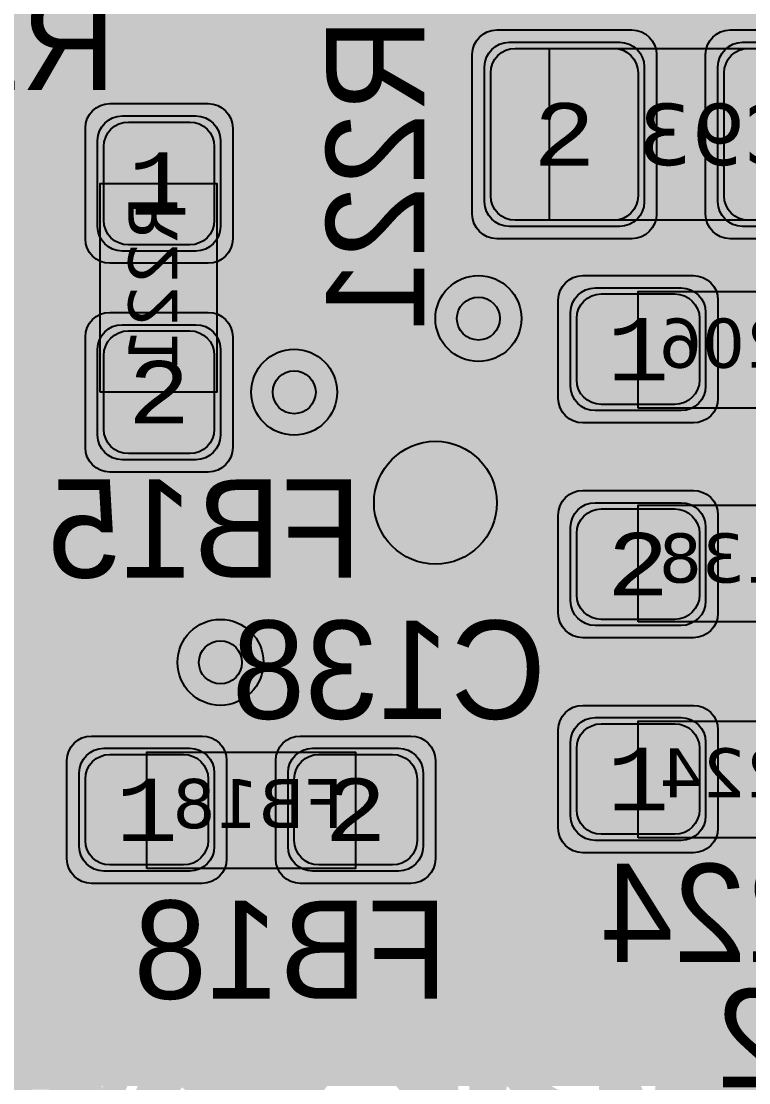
# Model space of a CAD drawing. Extents: x -98 to 119, y -207 to 98.
# Drawn here: x -15.12 to -9.2, y 32.78 to 41.42 of the extents above; entities that cross this region are included whole.
import ezdxf
from ezdxf.enums import TextEntityAlignment as Align

# ---------------------------------------------------------------- set-up
doc = ezdxf.new("R2010")
doc.units = 0
doc.header["$MEASUREMENT"] = 0
for name, color, linetype in [('ASSEMBLY_OUTLINES_BTM', 191, 'CONTINUOUS'), ('ASSEMBLY_PART_NUMBERS_BTM', 191, 'CONTINUOUS'), ('ASSEMBLY_PART_NUMBERS_TOP', 102, 'CONTINUOUS'), ('ASSEMBLY_REF_DES_BTM', 191, 'CONTINUOUS'), ('BOARD_OUTLINE', 10, 'CONTINUOUS'), ('DRILL_DRAWING', 21, 'CONTINUOUS'), ('GENERATED_SILKSCREEN_BTM', 255, 'CONTINUOUS'), ('MANUFACTURING_OUTLINES', 10, 'CONTINUOUS'), ('MOUNTING_HOLES_LAYER_BOT17', 42, 'CONTINUOUS'), ('MOUNTING_HOLES_LAYER_TOP', 42, 'CONTINUOUS'), ('PART_PADS_SMD_BTM', 230, 'CONTINUOUS'), ('PIN_NUMBERS_BTM', 8, 'CONTINUOUS'), ('PIN_NUMBERS_TOP', 8, 'CONTINUOUS'), ('PLACEMENT_OUTLINES_BTM', 222, 'CONTINUOUS'), ('PLANE_DATA_LAYER_BOTTOM', 230, 'CONTINUOUS'), ('PLANE_SHAPES_LAYER_BOTTOM', 230, 'CONTINUOUS'), ('PLANE_SHAPES_LAYER_TOP', 150, 'CONTINUOUS'), ('ROUTE_BORDER', 151, 'CONTINUOUS'), ('SILKSCREEN_OUTLINES_BTM', 211, 'CONTINUOUS'), ('SILKSCREEN_REF_DES_BTM', 211, 'CONTINUOUS'), ('SOLDERMASK_PADS_BTM', 12, 'CONTINUOUS'), ('SOLDERPASTE_PADS_BTM', 12, 'CONTINUOUS'), ('TRACES_LAYER_BOTTOM', 230, 'CONTINUOUS'), ('TRACES_LAYER_TOP', 150, 'CONTINUOUS'), ('VIA_HOLES_LAYER_BOTTOM', 30, 'CONTINUOUS'), ('VIA_HOLES_LAYER_TOP', 30, 'CONTINUOUS'), ('VIA_PADS_LAYER_BOTTOM', 230, 'CONTINUOUS'), ('VIA_PADS_LAYER_TOP', 150, 'CONTINUOUS')]:
    doc.layers.add(name, color=color, linetype=linetype)
doc.styles.add('COURIER_NEW', font='COUR.TTF')
doc.styles.add('VERDANA', font='verdana.TTF')
doc.styles.add('VERIBEST_GERBER_0', font='txt')

msp = doc.modelspace()

# ---------------------------------------------------------------- hatches: boundary and pattern name
at = {"layer": 'MOUNTING_HOLES_LAYER_BOT17'}
h = msp.add_hatch(color=256, dxfattribs=at)
edge = h.paths.add_edge_path()
edge.add_arc((-11.75, 37.5), 0.5, 0, 360)
at = {"layer": 'MOUNTING_HOLES_LAYER_TOP'}
h = msp.add_hatch(color=256, dxfattribs=at)
edge = h.paths.add_edge_path()
edge.add_arc((-11.75, 37.5), 0.5, 0, 360)
at = {"layer": 'PLANE_DATA_LAYER_BOTTOM'}
h = msp.add_hatch(color=256, dxfattribs=at)
h.paths.add_polyline_path([(-96.5, 0, -1), (96.5, 0, -1)], flags=0)
h.paths.add_polyline_path([(92.251979, -7.43598, 0.72698816), (92.479659, -3.637852, -0.30860979), (92.431259, -3.566904, -0.00963525), (92.431316, -3.563968, 0.00963501), (92.5, -0.000006), (92.5, 0.000001, 0.05332526), (90.407665, 19.562826, -0.05332692), (90.405941, 19.578942), (90.405941, 19.578943, -0.23821791), (90.436919, 19.640273, 0.66175504), (89.584154, 23.221888, -0.29529758), (89.523137, 23.277841, 0.02240102), (87.08146, 31.194059, -0.0862063), (87.076996, 31.219756), (87.076996, 31.219757, -0.21018391), (87.101696, 31.275919, 0.67938251), (85.774921, 34.749845, -0.30186499), (85.705267, 34.797373, 0.04791583), (77.514669, 50.475005, -0.14530744), (77.502324, 50.516585, -0.1239887), (77.511414, 50.552678, 0.60660899), (75.516892, 53.486368, -0.27423899), (75.44586, 53.517962, 0.02152308), (70.565432, 59.806101, -0.17759524), (70.547363, 59.855368), (70.547363, 59.855369, -0.1118333), (70.5548, 59.888203, 0.66175545), (68.116894, 62.64715, -0.29529737), (68.036725, 62.667806, 0.05833458), (51.722715, 76.687749, -0.24933783), (51.689123, 76.750923), (51.689123, 76.750924, -0.06075989), (51.691357, 76.76924, 0.7149664), (48.509213, 78.818582, -0.31487112), (48.42205, 78.81342, 0.02280668), (41.042088, 82.896302, -0.28513695), (40.999698, 82.964591), (40.999698, 82.964596, -0.00424702), (40.999709, 82.965891, 0.64704661), (37.697353, 84.5176, -0.28975486), (37.616734, 84.505806, 0.05294354), (19.031563, 90.52099, -0.30833592), (18.972104, 90.582877, 0.69698225), (15.284156, 91.27756, -0.30833961), (15.206255, 91.241547, 0.02237069), (6.993138, 92.235275, -0.31520437), (6.925536, 92.290658, 0.71588806), (3.14462, 92.496703, -0.31520526), (3.0714, 92.448994, 0.06346806), (-20.215283, 90.264015, -0.32014225), (-20.296827, 90.298428, 0.72963938), (-23.995319, 89.386755, -0.32014403), (-24.051528, 89.318386, 0.01866354), (-30.645576, 87.275991, -0.30986574), (-30.72878, 87.298418, 0.70117084), (-34.249879, 85.978007, -0.00275269), (-34.249874, 85.977168, -0.30685575), (-34.29782, 85.9064, 0.04916641), (-50.410548, 77.556603, -0.32354836), (-50.499711, 77.561018, 0.73921276), (-53.660594, 75.408706, -0.07516987), (-53.657188, 75.386179), (-53.657188, 75.386178, -0.24247942), (-53.68916, 75.324127, 0.01996774), (-59.527063, 70.80098, -0.29848709), (-59.610009, 70.791065, 0.55672441), (-62.5, 69), (-62.5, 68.999999, 0.08270852), (-62.392031, 68.351756, -0.29848757), (-62.412702, 68.270818, 0.06718659), (-78.279974, 49.27977, -0.27781781), (-78.350169, 49.24438, 0.43635087), (-80.5, 47.25), (-80.5, 47.249999, 0.14146633), (-80.192238, 46.184011, -0.14146588), (-80.180512, 46.143397), (-80.180512, 46.143396, -0.13119073), (-80.190652, 46.105416, 0.01929482), (-83.506407, 39.786053, -0.3122068), (-83.581614, 39.742899, 0.43912347), (-85.75, 37.75, 0.20482962), (-85.131688, 36.303992, -0.20483071), (-85.10813, 36.248899), (-85.10813, 36.248898, -0.10091901), (-85.114214, 36.219062, 0.04809776), (-90.466303, 19.289839, -0.31487042), (-90.530154, 19.230281, 0.71496565), (-91.24073, 15.512631, -0.26937831), (-91.202277, 15.446437), (-91.202277, 15.446436, -0.04192983), (-91.203345, 15.433723, 0.01884133), (-92.106444, 8.523669, -0.32827121), (-92.166453, 8.456161, 0.35402801), (-93.75, 6.5), (-93.75, 6.499999, 0.3147083), (-92.438077, 4.622088, -0.31470689), (-92.388093, 4.55054), (-92.388093, 4.550537, -0.01228575), (-92.388185, 4.546794, 0.01229418), (-92.5, 0.00001), (-92.5, -0.000004, 0.05293339), (-90.438132, -19.421494, -0.32940864), (-90.475468, -19.504015, 0.27173254), (-91.5, -21.25, 0.40159771), (-89.586502, -23.248128, -0.32940451), (-89.516056, -23.305059, 0.02130735), (-87.207653, -30.839509, -0.32217733), (-87.232533, -30.924924, 0.23066593), (-88, -32.499999), (-88, -32.5, 0.43149503), (-85.882787, -34.496562, -0.3221788), (-85.807634, -34.544174, 0.04801617), (-77.643233, -50.277018, -0.30387878), (-77.644537, -50.3618, 0.152519), (-78, -51.499999), (-78, -51.5, 0.48198292), (-75.552374, -53.449264, -0.30388342), (-75.473145, -53.479475, 0.02199125), (-70.483925, -59.90214, -0.3186215), (-70.47622, -59.989968, 0.72539906), (-67.952631, -62.834176, -0.31862421), (-67.866344, -62.852281, 0.06239253), (-50.265124, -77.650932, -0.25435623), (-50.230332, -77.714899), (-50.230332, -77.7149, -0.03445317), (-50.231054, -77.725364, 0.03445193), (-50.25, -78), (-50.25, -78.000001, 0.60330822), (-47.119729, -79.649997, -0.29136265), (-47.037917, -79.64725, 0.02294124), (-39.54278, -83.621879, -0.2900128), (-39.499155, -83.690765), (-39.499155, -83.690766, -0.00713035), (-39.499186, -83.692939, 0.00713296), (-39.5, -83.749994), (-39.5, -83.75, 0.65808296), (-36.126004, -85.203319, -0.29776298), (-36.043963, -85.188513, 0.04901634), (-18.771876, -90.575199, -0.30186131), (-18.712566, -90.635139, 0.67938177), (-15.056336, -91.31372, -0.30186438), (-14.979467, -91.279054, 0.02174912), (-6.993138, -92.235275, -0.31520437), (-6.925536, -92.290658, 0.71588806), (-3.14462, -92.496703, -0.31520526), (-3.0714, -92.448994, 0.06250827), (19.869968, -90.340657, -0.3455664), (19.954737, -90.381493, 0.79435682), (23.75, -89.500001), (23.75, -89.499973, 0.00508686), (23.749586, -89.459281, -0.34558849), (23.806159, -89.384097, 0.02146945), (31.383958, -87.013201, -0.31444693), (31.468175, -87.035889, 0.70013084), (35, -85.75), (35, -85.749988, 0.00909926), (34.998675, -85.677212, -0.00905723), (34.998625, -85.674452), (34.998625, -85.674439, -0.3044722), (35.045955, -85.60392, 0.04798546), (50.721249, -77.353765, -0.31444166), (50.808431, -77.356288, 0.61621831), (54, -75.75), (54, -75.749999, 0.06775817), (53.927211, -75.215343, -0.06775352), (53.924438, -75.194974), (53.924438, -75.194973, -0.24153729), (53.95619, -75.13308, 0.02236582), (60.452055, -70.01285, -0.31311155), (60.538488, -70.003709, 0.71009535), (63.344013, -67.475653, -0.09971759), (63.33807, -67.446151), (63.33807, -67.44615, -0.20692806), (63.362073, -67.390635, 0.05820555), (77.187807, -50.973449, -0.31748667), (77.269693, -50.94147, 0.72222414), (79.294241, -47.729048, -0.17387366), (79.276877, -47.680625, -0.13609457), (79.287761, -47.641379, 0.02052348), (82.926938, -40.980152, -0.3530032), (83.013777, -40.939997, 0.48811211), (85.5, -39), (85.5, -38.999999, 0.2400736), (84.675602, -37.381988, -0.24007295), (84.644192, -37.320342), (84.644192, -37.320341, -0.10410562), (84.650658, -37.289623, 0.05054674), (90.411157, -19.546683, -0.32146983), (90.476988, -19.487077, 0.38127918), (92.25, -17.5, 0.2751437), (91.203224, -15.741772, -0.27514249), (91.163342, -15.674784), (91.163342, -15.674783, -0.04255495), (91.164442, -15.661882, 0.02223578), (92.195155, -7.50356, -0.31919634)], flags=0)
at = {"layer": 'PLANE_SHAPES_LAYER_BOTTOM'}
h = msp.add_hatch(color=256, dxfattribs=at)
h.paths.add_polyline_path([(-96.5, 0, -1), (96.5, 0, -1)], flags=0)
h.paths.add_polyline_path([(-92.5, 0, -1), (92.5, 0, -1)], flags=0)
at = {"layer": 'PLANE_SHAPES_LAYER_TOP'}
h = msp.add_hatch(color=256, dxfattribs=at)
h.paths.add_polyline_path([(-96.31345, 0, -1), (96.81345, 0, -1)], flags=0)
h.paths.add_polyline_path([(-92.25, 0, -1), (92.75, 0, -1)], flags=0)
h = msp.add_hatch(color=256, dxfattribs=at)
h.paths.add_polyline_path([(1.75, 32.75), (-50, 32.75), (-50, 35), (-37.5, 47.5), (-31.5, 47.5), (-22, 57), (-19, 57), (-19, 52), (-15, 48), (-7.5, 48), (-6, 49.5), (-0.25, 49.5), (-0.25, 38), (1.75, 38)])
h.paths.add_polyline_path([(-26.75, 43.25), (-26.75, 45.25), (-17.5, 45.25), (-17.5, 43.25)], flags=16)
at = {"layer": 'VIA_HOLES_LAYER_BOTTOM'}
h = msp.add_hatch(color=256, dxfattribs=at)
edge = h.paths.add_edge_path()
edge.add_arc((-11.4, 39), 0.175, 0, 360)
h = msp.add_hatch(color=256, dxfattribs=at)
edge = h.paths.add_edge_path()
edge.add_arc((-12.9, 38.4), 0.175, 0, 360)
h = msp.add_hatch(color=256, dxfattribs=at)
edge = h.paths.add_edge_path()
edge.add_arc((-13.5, 36.2), 0.175, 0, 360)
at = {"layer": 'VIA_HOLES_LAYER_TOP'}
h = msp.add_hatch(color=256, dxfattribs=at)
edge = h.paths.add_edge_path()
edge.add_arc((-11.4, 39), 0.175, 0, 360)
h = msp.add_hatch(color=256, dxfattribs=at)
edge = h.paths.add_edge_path()
edge.add_arc((-12.9, 38.4), 0.175, 0, 360)
h = msp.add_hatch(color=256, dxfattribs=at)
edge = h.paths.add_edge_path()
edge.add_arc((-13.5, 36.2), 0.175, 0, 360)

# ---------------------------------------------------------------- linework, layer by layer
at = {"layer": 'ASSEMBLY_OUTLINES_BTM'}
for points in [[(-10.82, 39.8), (-10.82, 41.2), (-8.67, 41.2), (-8.67, 39.8)], [(-14.48, 38.4), (-14.48, 40.1), (-13.53, 40.1), (-13.53, 38.4)], [(-10.1, 38.27), (-10.1, 39.22), (-8.4, 39.22), (-8.4, 38.27)], [(-10.1, 36.53), (-10.1, 37.48), (-8.4, 37.48), (-8.4, 36.53)], [(-10.1, 34.77), (-10.1, 35.72), (-8.4, 35.72), (-8.4, 34.77)], [(-14.1, 34.52), (-14.1, 35.47), (-12.4, 35.47), (-12.4, 34.52)]]:
    msp.add_lwpolyline(points, close=True, dxfattribs=at)
at = {"layer": 'BOARD_OUTLINE', "const_width": 0.1}
msp.add_lwpolyline([(-97.5, 0, -1), (97.5, 0, -1)], format="xyb", close=True, dxfattribs=at)
at = {"layer": 'GENERATED_SILKSCREEN_BTM', "const_width": 0.15}
for points in [[(-14.4572, 41.6304), (-14.4572, 40.8624), (-14.4588, 40.856), (-14.4628, 40.852), (-14.4676, 40.8496), (-14.4732, 40.8488), (-14.4796, 40.8496), (-14.4852, 40.852), (-14.4892, 40.856), (-14.4908, 40.8624), (-14.4908, 41.2304), (-14.8668, 41.2304), (-14.998, 40.8576), (-15.0012, 40.852), (-15.0068, 40.8488), (-15.0124, 40.848), (-15.018, 40.8496), (-15.0228, 40.852), (-15.0268, 40.856), (-15.0284, 40.8616), (-15.0276, 40.868), (-14.8964, 41.2408), (-15.0244, 41.3424)], [(-14.4908, 41.6136), (-14.8732, 41.6136), (-14.998, 41.5128), (-14.998, 41.364), (-14.8732, 41.2624), (-14.4908, 41.2624), (-14.4908, 41.6136)], [(-15.0244, 41.3424), (-15.0268, 41.344), (-15.0276, 41.348), (-15.0292, 41.352), (-15.03, 41.356), (-15.03, 41.5208)], [(-12.3392, 40.7752), (-12.3408, 40.7728), (-12.3448, 40.772), (-12.3488, 40.7696), (-12.3528, 40.7696), (-12.5176, 40.7696), (-12.5216, 40.7696), (-12.524, 40.772), (-12.5264, 40.772), (-12.5272, 40.7728), (-12.528, 40.7736), (-12.5304, 40.7752), (-12.64, 40.9112), (-12.6416, 40.9152), (-12.6424, 40.9176), (-12.6432, 40.9216), (-12.6432, 41.3248), (-12.6416, 41.332), (-12.6376, 41.336), (-12.6328, 41.3408), (-12.6272, 41.3424), (-11.8592, 41.3424), (-11.8528, 41.3408), (-11.8488, 41.3368), (-11.8464, 41.332), (-11.8456, 41.3264), (-11.8464, 41.32), (-11.8488, 41.3144), (-11.8528, 41.3104), (-11.8592, 41.3088), (-12.2272, 41.3088), (-12.2272, 40.9328), (-11.8544, 40.8016), (-11.8488, 40.7984), (-11.8456, 40.7928), (-11.8448, 40.7864), (-11.8464, 40.7816), (-11.8488, 40.7768), (-11.8536, 40.7728), (-11.8584, 40.7704), (-11.8648, 40.772), (-12.2376, 40.9032), (-12.3392, 40.7752)], [(-12.6104, 41.3088), (-12.6104, 40.9256), (-12.5096, 40.8016), (-12.3608, 40.8016), (-12.2592, 40.9256), (-12.2592, 41.3088), (-12.6104, 41.3088)], [(-12.64, 40.1544), (-12.5304, 40.02), (-12.5264, 40.0176), (-12.5232, 40.0168), (-12.5208, 40.0152), (-12.5176, 40.0144), (-12.408, 40.0144), (-12.4056, 40.0152), (-12.4, 40.0168), (-12.396, 40.0176), (-12.3944, 40.02), (-11.9616, 40.5528), (-11.876, 40.5528), (-11.876, 40.0304), (-11.8744, 40.0248), (-11.8712, 40.02), (-11.8656, 40.0176), (-11.8592, 40.0168), (-11.8536, 40.0176), (-11.848, 40.02), (-11.8448, 40.0248), (-11.8432, 40.0304), (-11.8432, 40.5696), (-11.8448, 40.576), (-11.8488, 40.58), (-11.8528, 40.584), (-11.8592, 40.5856), (-11.9688, 40.5856), (-11.9712, 40.5848), (-11.9768, 40.5832), (-11.9792, 40.5816), (-11.9808, 40.58), (-11.9824, 40.5784), (-12.416, 40.0464), (-12.5096, 40.0464), (-12.6104, 40.1712), (-12.6104, 40.4296), (-12.504, 40.56), (-12.5024, 40.5656), (-12.5032, 40.5704), (-12.5056, 40.576), (-12.5104, 40.5792), (-12.5152, 40.5824), (-12.5208, 40.5832), (-12.5264, 40.5824), (-12.5304, 40.5784), (-12.64, 40.444), (-12.6408, 40.4408), (-12.6416, 40.4384), (-12.6424, 40.4376), (-12.6432, 40.4344), (-12.6432, 40.1648), (-12.6424, 40.1616), (-12.6424, 40.1608), (-12.6416, 40.16), (-12.6408, 40.1576), (-12.64, 40.1544)], [(-12.64, 39.3984), (-12.5304, 39.264), (-12.5264, 39.2616), (-12.5232, 39.2608), (-12.5208, 39.2592), (-12.5176, 39.2584), (-12.408, 39.2584), (-12.4056, 39.2592), (-12.4, 39.2608), (-12.396, 39.2616), (-12.3944, 39.264), (-11.9616, 39.7968), (-11.876, 39.7968), (-11.876, 39.2744), (-11.8744, 39.2688), (-11.8712, 39.264), (-11.8656, 39.2616), (-11.8592, 39.2608), (-11.8536, 39.2616), (-11.848, 39.264), (-11.8448, 39.2688), (-11.8432, 39.2744), (-11.8432, 39.8136), (-11.8448, 39.82), (-11.8488, 39.824), (-11.8528, 39.828), (-11.8592, 39.8296), (-11.9688, 39.8296), (-11.9712, 39.8288), (-11.9768, 39.8272), (-11.9792, 39.8256), (-11.9808, 39.824), (-11.9824, 39.8224), (-12.416, 39.2904), (-12.5096, 39.2904), (-12.6104, 39.4152), (-12.6104, 39.6736), (-12.504, 39.804), (-12.5024, 39.8096), (-12.5032, 39.8144), (-12.5056, 39.82), (-12.5104, 39.8232), (-12.5152, 39.8264), (-12.5208, 39.8272), (-12.5264, 39.8264), (-12.5304, 39.8224), (-12.64, 39.688), (-12.6408, 39.6848), (-12.6416, 39.6824), (-12.6424, 39.6816), (-12.6432, 39.6784), (-12.6432, 39.4088), (-12.6424, 39.4056), (-12.6424, 39.4048), (-12.6416, 39.404), (-12.6408, 39.4016), (-12.64, 39.3984)], [(-11.876, 38.9584), (-11.8744, 38.9648), (-11.8712, 38.968), (-11.8656, 38.9704), (-11.8592, 38.9712), (-11.8536, 38.9704), (-11.848, 38.968), (-11.844, 38.9648), (-11.8432, 38.9584), (-11.8432, 38.6464), (-11.844, 38.6408), (-11.848, 38.636), (-11.8536, 38.6336), (-11.8592, 38.6328), (-11.8656, 38.6336), (-11.8712, 38.636), (-11.8744, 38.6408), (-11.876, 38.6464), (-11.876, 38.7872), (-12.6272, 38.7872), (-12.6328, 38.788), (-12.6368, 38.7904), (-12.6392, 38.7944), (-12.64, 38.8), (-12.6408, 38.804), (-12.6408, 38.808), (-12.6392, 38.8112), (-12.636, 38.8144), (-12.4168, 38.9704), (-12.4112, 38.9728), (-12.4056, 38.9728), (-12.4008, 38.9704), (-12.3968, 38.9664), (-12.3936, 38.9616), (-12.392, 38.956), (-12.392, 38.9528), (-12.3936, 38.9504), (-12.3952, 38.948), (-12.3976, 38.9464), (-12.5768, 38.8184), (-11.876, 38.8184), (-11.876, 38.9584)], [(-14.0848, 36.9092), (-14.0784, 36.9076), (-14.0744, 36.9044), (-14.0728, 36.8988), (-14.072, 36.8924), (-14.0728, 36.8868), (-14.0744, 36.8812), (-14.0784, 36.8772), (-14.0848, 36.8764), (-14.3968, 36.8764), (-14.4024, 36.8772), (-14.4072, 36.8812), (-14.4096, 36.8868), (-14.4104, 36.8924), (-14.4096, 36.8988), (-14.4072, 36.9044), (-14.4024, 36.9076), (-14.3968, 36.9092), (-14.256, 36.9092), (-14.256, 37.6604), (-14.2552, 37.666), (-14.2528, 37.67), (-14.2488, 37.6724), (-14.2432, 37.6732), (-14.2392, 37.674), (-14.2352, 37.674), (-14.232, 37.6724), (-14.2288, 37.6692), (-14.0728, 37.45), (-14.0712, 37.4468), (-14.0704, 37.4444), (-14.0704, 37.4388), (-14.0728, 37.434), (-14.0768, 37.43), (-14.0816, 37.4268), (-14.0872, 37.4252), (-14.0904, 37.4252), (-14.0928, 37.426), (-14.0968, 37.4308), (-14.2248, 37.61), (-14.2248, 36.9092), (-14.0848, 36.9092)], [(-15.2528, 37.6764), (-14.7128, 37.6764), (-14.7072, 37.6748), (-14.7024, 37.6708), (-14.6984, 37.666), (-14.6968, 37.6604), (-14.6968, 37.2756), (-14.6976, 37.27), (-14.7, 37.266), (-14.7032, 37.2636), (-14.7088, 37.262), (-14.712, 37.2604), (-14.716, 37.2596), (-14.72, 37.2604), (-14.7232, 37.2628), (-14.8536, 37.3692), (-15.112, 37.3692), (-15.2368, 37.2676)], [(-14.848, 37.4012), (-14.8448, 37.4004), (-14.8424, 37.3996), (-14.8392, 37.398), (-14.7304, 37.31), (-14.7304, 37.6436), (-15.2528, 37.6436)], [(-13.7584, 37.5564), (-13.6552, 37.6708), (-13.6496, 37.6748), (-13.644, 37.6764), (-13.2288, 37.6764), (-13.2232, 37.6748), (-13.2184, 37.6708), (-13.2144, 37.666), (-13.2128, 37.6604), (-13.2128, 37.3108), (-13.2128, 37.3084), (-13.2128, 37.306), (-13.2128, 36.8924), (-13.2144, 36.8868), (-13.2184, 36.8812), (-13.2232, 36.8772), (-13.2288, 36.8764), (-13.6488, 36.8764), (-13.78, 36.9908), (-13.7832, 36.9956), (-13.7848, 37.002), (-13.7848, 37.1732), (-13.6672, 37.306), (-13.7512, 37.3732), (-13.7536, 37.3764), (-13.756, 37.3804), (-13.7576, 37.3844), (-13.7584, 37.3868), (-13.7584, 37.5564)], [(-13.2464, 37.6436), (-13.636, 37.6436), (-13.7256, 37.5436), (-13.7256, 37.3956), (-13.6368, 37.3244), (-13.2464, 37.3244), (-13.2464, 37.6436)], [(-13.0128, 37.6436), (-13.0184, 37.6452), (-13.0232, 37.6484), (-13.0256, 37.654), (-13.0264, 37.6596), (-13.0256, 37.666), (-13.0232, 37.6708), (-13.0184, 37.6748), (-13.0128, 37.6764), (-12.4728, 37.6764), (-12.4672, 37.6748), (-12.4624, 37.6708), (-12.4584, 37.666), (-12.4568, 37.6604), (-12.4568, 36.8924), (-12.4584, 36.8868), (-12.4624, 36.882), (-12.4672, 36.8796), (-12.4728, 36.8788), (-12.4792, 36.8796), (-12.4848, 36.882), (-12.4888, 36.8868), (-12.4904, 36.8924), (-12.4904, 37.2964), (-12.8528, 37.2964), (-12.8584, 37.2972), (-12.8632, 37.3012), (-12.8656, 37.3068), (-12.8664, 37.3124), (-12.8656, 37.318), (-12.8632, 37.3236), (-12.8584, 37.3276), (-12.8528, 37.3292), (-12.4904, 37.3292), (-12.4904, 37.6436), (-13.0128, 37.6436)], [(-15.2632, 37.2892), (-15.128, 37.398), (-15.124, 37.3996), (-15.1208, 37.4004), (-15.1176, 37.4012), (-14.848, 37.4012)], [(-13.2464, 37.2916), (-13.6352, 37.2916), (-13.7528, 37.1596), (-13.7528, 37.0092), (-13.6368, 36.9092), (-13.2464, 36.9092), (-13.2464, 37.2916)], [(-15.2368, 37.01), (-15.112, 36.91), (-14.8536, 36.91), (-14.7232, 37.0156), (-14.7176, 37.018), (-14.7128, 37.018), (-14.7072, 37.0148), (-14.7032, 37.0108), (-14.7, 37.0052), (-14.6984, 36.9996), (-14.6992, 36.9964), (-14.7, 36.994), (-14.7016, 36.9916), (-14.704, 36.99), (-14.8392, 36.8796), (-14.8416, 36.878), (-14.8448, 36.878), (-14.848, 36.8764), (-15.1176, 36.8764), (-15.1192, 36.8764), (-15.1208, 36.8772), (-15.1216, 36.8772), (-15.1232, 36.878), (-15.1248, 36.878), (-15.128, 36.8796), (-15.2632, 36.99)], [(-11.8276, 35.7592), (-11.8212, 35.7576), (-11.8172, 35.7544), (-11.8156, 35.7488), (-11.8148, 35.7424), (-11.8156, 35.7368), (-11.8172, 35.7312), (-11.8212, 35.7272), (-11.8276, 35.7264), (-12.1396, 35.7264), (-12.1452, 35.7272), (-12.15, 35.7312), (-12.1524, 35.7368), (-12.1532, 35.7424), (-12.1524, 35.7488), (-12.15, 35.7544), (-12.1452, 35.7576), (-12.1396, 35.7592), (-11.9988, 35.7592), (-11.9988, 36.5104), (-11.998, 36.516), (-11.9956, 36.52), (-11.9916, 36.5224), (-11.986, 36.5232), (-11.982, 36.524), (-11.978, 36.524), (-11.9748, 36.5224), (-11.9716, 36.5192), (-11.8156, 36.3), (-11.814, 36.2968), (-11.8132, 36.2944), (-11.8132, 36.2888), (-11.8156, 36.284), (-11.8196, 36.28), (-11.8244, 36.2768), (-11.83, 36.2752), (-11.8332, 36.2752), (-11.8356, 36.276), (-11.8396, 36.2808), (-11.9676, 36.46), (-11.9676, 35.7592), (-11.8276, 35.7592)], [(-12.582, 35.7296), (-12.4468, 35.8392), (-12.4444, 35.8408), (-12.4428, 35.8432), (-12.442, 35.8456), (-12.442, 35.848), (-12.4428, 35.8536), (-12.446, 35.8592), (-12.45, 35.8632), (-12.4548, 35.8664), (-12.4604, 35.8672), (-12.466, 35.8656), (-12.5964, 35.7592), (-12.8548, 35.7592), (-12.9796, 35.86), (-12.9796, 36.0088), (-12.8564, 36.1104), (-12.7236, 36.1104), (-12.7172, 36.112), (-12.7132, 36.1152), (-12.7108, 36.1208), (-12.71, 36.1264), (-12.7108, 36.132), (-12.7132, 36.1368), (-12.7172, 36.1408), (-12.7236, 36.1424), (-12.8564, 36.1424), (-12.9796, 36.244), (-12.9796, 36.3928), (-12.8548, 36.4936), (-12.5964, 36.4936), (-12.466, 36.3872), (-12.4604, 36.3856), (-12.4548, 36.3864), (-12.45, 36.3888), (-12.446, 36.3936), (-12.4428, 36.3984), (-12.442, 36.404), (-12.442, 36.4072), (-12.4428, 36.4096), (-12.4444, 36.412), (-12.4468, 36.4136), (-12.582, 36.5232), (-12.5844, 36.524), (-12.5868, 36.5248), (-12.5876, 36.5256), (-12.5908, 36.5264), (-12.8604, 36.5264), (-12.8644, 36.5256), (-12.866, 36.5248), (-12.8676, 36.524), (-12.8708, 36.5232), (-13.006, 36.4136), (-13.0084, 36.4096), (-13.0092, 36.4064), (-13.0108, 36.404), (-13.0116, 36.4008), (-13.0116, 36.236), (-13.0108, 36.2336), (-13.0092, 36.228), (-13.0084, 36.224), (-13.006, 36.2224), (-12.8884, 36.1264), (-13.006, 36.0304), (-13.0068, 36.0288), (-13.0084, 36.0272), (-13.0092, 36.0264), (-13.0092, 36.0248), (-13.0108, 36.0192), (-13.0116, 36.0168), (-13.0116, 35.852), (-13.0108, 35.848), (-13.0092, 35.8448), (-13.0084, 35.8416), (-13.006, 35.8392), (-12.8708, 35.7296), (-12.8676, 35.728), (-12.8668, 35.7272), (-12.8644, 35.7272), (-12.8636, 35.7264), (-12.8628, 35.7264), (-12.8604, 35.7264), (-12.5908, 35.7264), (-12.5876, 35.7272), (-12.5844, 35.728), (-12.582, 35.7296)], [(-11.0996, 35.7296), (-10.9652, 35.8392), (-10.9612, 35.8416), (-10.9604, 35.8448), (-10.9588, 35.848), (-10.958, 35.852), (-10.958, 36.4008), (-10.9588, 36.4048), (-10.9604, 36.408), (-10.962, 36.4096), (-10.9628, 36.4112), (-10.9644, 36.4136), (-11.0996, 36.5232), (-11.102, 36.524), (-11.1044, 36.5248), (-11.1052, 36.5256), (-11.1084, 36.5264), (-11.378, 36.5264), (-11.382, 36.5256), (-11.3836, 36.5248), (-11.386, 36.524), (-11.3884, 36.5232), (-11.5236, 36.4136), (-11.5268, 36.4096), (-11.5284, 36.4032), (-11.5276, 36.3984), (-11.526, 36.3944), (-11.5236, 36.3912), (-11.5196, 36.388), (-11.5156, 36.3856), (-11.5116, 36.3848), (-11.5076, 36.3848), (-11.5044, 36.3872), (-11.3724, 36.4936), (-11.114, 36.4936), (-10.9908, 36.3928), (-10.9908, 35.86), (-11.114, 35.7592), (-11.3724, 35.7592), (-11.5044, 35.8656), (-11.5076, 35.8672), (-11.5116, 35.868), (-11.5156, 35.8672), (-11.5196, 35.8648), (-11.5236, 35.8616), (-11.526, 35.8576), (-11.5276, 35.8528), (-11.5284, 35.848), (-11.5268, 35.8432), (-11.5236, 35.8392), (-11.3884, 35.7296), (-11.3852, 35.728), (-11.3844, 35.7272), (-11.382, 35.7272), (-11.3812, 35.7264), (-11.3804, 35.7264), (-11.378, 35.7264), (-11.1084, 35.7264), (-11.1052, 35.7272), (-11.102, 35.728), (-11.0996, 35.7296)], [(-10.7116, 33.7624), (-10.7124, 33.756), (-10.7164, 33.752), (-10.722, 33.7496), (-10.7276, 33.7488), (-10.7332, 33.7496), (-10.738, 33.752), (-10.742, 33.756), (-10.7436, 33.7624), (-10.7436, 34.0048), (-10.7812, 34.0048), (-10.7868, 34.0064), (-10.7916, 34.0096), (-10.794, 34.0152), (-10.7948, 34.0208), (-10.794, 34.0272), (-10.7916, 34.0328), (-10.7868, 34.0368), (-10.7812, 34.0376), (-10.7436, 34.0376), (-10.7436, 34.508), (-10.7428, 34.512), (-10.7404, 34.5152), (-10.7372, 34.5184), (-10.7332, 34.5208), (-10.7284, 34.5224), (-10.7236, 34.5232), (-10.7196, 34.5224), (-10.7156, 34.5192), (-10.23, 34.0336), (-10.2268, 34.0288), (-10.2252, 34.024), (-10.226, 34.0192), (-10.2292, 34.0136), (-10.2308, 34.0096), (-10.234, 34.0072), (-10.2372, 34.0056), (-10.2412, 34.0048), (-10.7116, 34.0048), (-10.7116, 33.7624)], [(-10.2812, 34.0376), (-10.7116, 34.4664), (-10.7116, 34.0376), (-10.2812, 34.0376)], [(-9.9012, 34.5432), (-10.0356, 34.4336), (-10.038, 34.4296), (-10.0388, 34.4264), (-10.0404, 34.424), (-10.0412, 34.4208), (-10.0412, 34.3112), (-10.0404, 34.308), (-10.0388, 34.3032), (-10.038, 34.2992), (-10.0356, 34.2976), (-9.5028, 33.8648), (-9.5028, 33.7792), (-10.0252, 33.7792), (-10.0308, 33.7776), (-10.0356, 33.7744), (-10.038, 33.7688), (-10.0388, 33.7624), (-10.038, 33.7568), (-10.0356, 33.7512), (-10.0308, 33.748), (-10.0252, 33.7464), (-9.486, 33.7464), (-9.4796, 33.748), (-9.4756, 33.752), (-9.4716, 33.756), (-9.47, 33.7624), (-9.47, 33.872), (-9.4708, 33.8744), (-9.4724, 33.88), (-9.474, 33.8824), (-9.4748, 33.884), (-9.4772, 33.8856), (-10.0092, 34.3192), (-10.0092, 34.4128), (-9.8844, 34.5136), (-9.626, 34.5136), (-9.4956, 34.4072), (-9.49, 34.4056), (-9.4844, 34.4064), (-9.4796, 34.4088), (-9.4756, 34.4136), (-9.4732, 34.4184), (-9.4724, 34.424), (-9.4732, 34.4296), (-9.4748, 34.432), (-9.4772, 34.4336), (-9.6116, 34.5432), (-9.6148, 34.544), (-9.6164, 34.5448), (-9.618, 34.5456), (-9.6212, 34.5464), (-9.8908, 34.5464), (-9.894, 34.5456), (-9.8956, 34.5448), (-9.898, 34.544), (-9.9012, 34.5432)], [(-9.1452, 34.5432), (-9.2796, 34.4336), (-9.282, 34.4296), (-9.2828, 34.4264), (-9.2844, 34.424), (-9.2852, 34.4208), (-9.2852, 34.3112), (-9.2844, 34.308), (-9.2828, 34.3032), (-9.282, 34.2992), (-9.2796, 34.2976), (-8.7468, 33.8648)], [(-8.7212, 33.8856), (-9.2532, 34.3192), (-9.2532, 34.4128), (-9.1284, 34.5136), (-8.87, 34.5136)], [(-8.8652, 34.5464), (-9.1348, 34.5464), (-9.138, 34.5456), (-9.1396, 34.5448), (-9.142, 34.544), (-9.1452, 34.5432)], [(-13.3852, 33.4792), (-13.3788, 33.4776), (-13.3748, 33.4744), (-13.3732, 33.4688), (-13.3724, 33.4624), (-13.3732, 33.4568), (-13.3748, 33.4512), (-13.3788, 33.4472), (-13.3852, 33.4464), (-13.6972, 33.4464), (-13.7028, 33.4472), (-13.7076, 33.4512), (-13.71, 33.4568), (-13.7108, 33.4624), (-13.71, 33.4688), (-13.7076, 33.4744), (-13.7028, 33.4776), (-13.6972, 33.4792), (-13.5564, 33.4792), (-13.5564, 34.2304), (-13.5556, 34.236), (-13.5532, 34.24), (-13.5492, 34.2424), (-13.5436, 34.2432), (-13.5396, 34.244), (-13.5356, 34.244), (-13.5324, 34.2424), (-13.5292, 34.2392), (-13.3732, 34.02), (-13.3716, 34.0168), (-13.3708, 34.0144), (-13.3708, 34.0088), (-13.3732, 34.004), (-13.3772, 34), (-13.382, 33.9968), (-13.3876, 33.9952), (-13.3908, 33.9952), (-13.3932, 33.996), (-13.3972, 34.0008), (-13.5252, 34.18), (-13.5252, 33.4792), (-13.3852, 33.4792)], [(-14.5348, 33.9512), (-14.5092, 33.8744), (-14.5348, 33.7976), (-14.5348, 33.7952), (-14.5356, 33.792), (-14.5356, 33.5448), (-14.5356, 33.5424), (-14.5348, 33.54), (-14.534, 33.5368), (-14.5308, 33.5336), (-14.4508, 33.4512), (-14.4468, 33.448), (-14.4428, 33.4472), (-14.4396, 33.4464), (-14.146, 33.4464), (-14.1436, 33.4464), (-14.1412, 33.4472), (-14.138, 33.448), (-14.1348, 33.4512), (-14.0548, 33.5336), (-14.0508, 33.5368), (-14.05, 33.54), (-14.05, 33.5448), (-14.05, 33.792), (-14.05, 33.7952), (-14.05, 33.7968), (-14.0508, 33.7976), (-14.0764, 33.8744), (-14.0508, 33.9512), (-14.05, 33.952), (-14.05, 33.9568), (-14.05, 34.1488), (-14.05, 34.152), (-14.0508, 34.156), (-14.0548, 34.16), (-14.1348, 34.2424), (-14.138, 34.2448), (-14.1412, 34.2456), (-14.1436, 34.2464), (-14.146, 34.2464), (-14.4396, 34.2464), (-14.4428, 34.2456), (-14.4468, 34.2448), (-14.4508, 34.2424), (-14.5308, 34.16), (-14.534, 34.1552), (-14.5348, 34.152), (-14.5356, 34.1488), (-14.5356, 33.9568), (-14.5356, 33.9536), (-14.5348, 33.952), (-14.5348, 33.9512)], [(-13.0588, 34.1264), (-12.9556, 34.2408), (-12.95, 34.2448), (-12.9444, 34.2464), (-12.5292, 34.2464), (-12.5236, 34.2448), (-12.5188, 34.2408), (-12.5148, 34.236), (-12.5132, 34.2304), (-12.5132, 33.8808), (-12.5132, 33.8784), (-12.5132, 33.876), (-12.5132, 33.4624), (-12.5148, 33.4568), (-12.5188, 33.4512), (-12.5236, 33.4472), (-12.5292, 33.4464), (-12.9492, 33.4464), (-13.0804, 33.5608), (-13.0836, 33.5656), (-13.0852, 33.572), (-13.0852, 33.7432), (-12.9676, 33.876), (-13.0516, 33.9432), (-13.054, 33.9464), (-13.0564, 33.9504), (-13.058, 33.9544), (-13.0588, 33.9568), (-13.0588, 34.1264)], [(-12.3132, 34.2136), (-12.3188, 34.2152), (-12.3236, 34.2184), (-12.326, 34.224), (-12.3268, 34.2296), (-12.326, 34.236), (-12.3236, 34.2408), (-12.3188, 34.2448), (-12.3132, 34.2464), (-11.7732, 34.2464), (-11.7676, 34.2448), (-11.7628, 34.2408), (-11.7588, 34.236), (-11.7572, 34.2304), (-11.7572, 33.4624), (-11.7588, 33.4568), (-11.7628, 33.452), (-11.7676, 33.4496), (-11.7732, 33.4488), (-11.7796, 33.4496), (-11.7852, 33.452), (-11.7892, 33.4568), (-11.7908, 33.4624), (-11.7908, 33.8664), (-12.1532, 33.8664), (-12.1588, 33.8672), (-12.1636, 33.8712), (-12.166, 33.8768), (-12.1668, 33.8824), (-12.166, 33.888), (-12.1636, 33.8936), (-12.1588, 33.8976), (-12.1532, 33.8992), (-11.7908, 33.8992), (-11.7908, 34.2136), (-12.3132, 34.2136)], [(-14.082, 34.14), (-14.082, 33.9584), (-14.1036, 33.8896), (-14.4804, 33.8896), (-14.5036, 33.9584), (-14.5036, 34.14), (-14.4324, 34.2136), (-14.154, 34.2136), (-14.082, 34.14)], [(-12.5468, 34.2136), (-12.9364, 34.2136), (-13.026, 34.1136), (-13.026, 33.9656), (-12.9372, 33.8944), (-12.5468, 33.8944), (-12.5468, 34.2136)], [(-14.082, 33.7888), (-14.082, 33.552), (-14.154, 33.4792), (-14.4324, 33.4792), (-14.5036, 33.552), (-14.5036, 33.7888), (-14.4804, 33.8576), (-14.1036, 33.8576), (-14.082, 33.7888)], [(-12.5468, 33.8616), (-12.9356, 33.8616), (-13.0532, 33.7296), (-13.0532, 33.5792), (-12.9372, 33.4792), (-12.5468, 33.4792), (-12.5468, 33.8616)], [(-8.7468, 33.7792), (-9.2692, 33.7792), (-9.2748, 33.7776), (-9.2796, 33.7744), (-9.282, 33.7688), (-9.2828, 33.7624), (-9.282, 33.7568), (-9.2796, 33.7512), (-9.2748, 33.748), (-9.2692, 33.7464), (-8.73, 33.7464)], [(-9.5424, 33.5232), (-9.6768, 33.4136), (-9.6792, 33.4096), (-9.68, 33.4064), (-9.6816, 33.404), (-9.6824, 33.4008), (-9.6824, 33.2912), (-9.6816, 33.288), (-9.68, 33.2832), (-9.6792, 33.2792), (-9.6768, 33.2776), (-9.144, 32.8448), (-9.144, 32.7592), (-9.6664, 32.7592), (-9.672, 32.7576), (-9.6768, 32.7544), (-9.6792, 32.7488), (-9.68, 32.7424), (-9.6792, 32.7368), (-9.6768, 32.7312), (-9.672, 32.728), (-9.6664, 32.7264), (-9.1272, 32.7264), (-9.1208, 32.728)], [(-9.1184, 32.8656), (-9.6504, 33.2992), (-9.6504, 33.3928), (-9.5256, 33.4936), (-9.2672, 33.4936), (-9.1368, 33.3872), (-9.1312, 33.3856), (-9.1256, 33.3864), (-9.1208, 33.3888)], [(-9.1184, 33.4136), (-9.2528, 33.5232), (-9.256, 33.524), (-9.2576, 33.5248), (-9.2592, 33.5256), (-9.2624, 33.5264), (-9.532, 33.5264), (-9.5352, 33.5256), (-9.5368, 33.5248), (-9.5392, 33.524), (-9.5424, 33.5232)]]:
    msp.add_lwpolyline(points, dxfattribs=at)
for points in [[(-9.480485, 41.200005, 0.0000111), (-9.480492, 41.199995), (-10.019508, 41.199995, 0.0000111), (-10.019515, 41.200005), (-9.480485, 41.200005)], [(-9.480485, 39.799995), (-10.019515, 39.799995, 0.0000111), (-10.019508, 39.800005), (-9.480492, 39.800005, 0.0000111), (-9.480485, 39.799995)], [(-14.479995, 38.957911, 0.00001223), (-14.480005, 38.957902), (-14.480005, 39.542098, 0.00001223), (-14.479995, 39.542089), (-14.479995, 38.957911)], [(-13.529995, 38.966156, 0.00001164), (-13.530005, 38.966164), (-13.530005, 39.533836, 0.00001164), (-13.529995, 39.533844), (-13.529995, 38.966156)], [(-8.966156, 39.220005, 0.00001164), (-8.966164, 39.219995), (-9.533836, 39.219995, 0.00001164), (-9.533844, 39.220005), (-8.966156, 39.220005)], [(-8.957902, 38.269995), (-9.542098, 38.269995, 0.00001223), (-9.542089, 38.270005), (-8.957911, 38.270005, 0.00001223), (-8.957902, 38.269995)], [(-8.957902, 37.480005, 0.00001223), (-8.957911, 37.479995), (-9.542089, 37.479995, 0.00001223), (-9.542098, 37.480005), (-8.957902, 37.480005)], [(-8.966156, 36.529995), (-9.533844, 36.529995, 0.00001164), (-9.533836, 36.530005), (-8.966164, 36.530005, 0.00001164), (-8.966156, 36.529995)], [(-13.248395, 35.819999), (-13.249195, 35.816799, -0.2052577), (-13.249198, 35.816796), (-13.253197, 35.813596), (-13.333195, 35.731198, -0.11199109), (-13.333196, 35.731196), (-13.336396, 35.727996, -0.21337681), (-13.3364, 35.727995), (-13.339597, 35.727195, -0.04938899), (-13.339598, 35.727195), (-13.341998, 35.726395, -0.14548917), (-13.342001, 35.726395), (-13.637999, 35.726395, -0.09901951), (-13.638001, 35.726395), (-13.641201, 35.727195), (-13.645201, 35.727995, -0.16227766), (-13.645204, 35.727996), (-13.649203, 35.731196, -0.07106781), (-13.649204, 35.731197), (-13.729202, 35.813595, -0.11199109), (-13.729204, 35.813596), (-13.732404, 35.816796, -0.16227766), (-13.732405, 35.816799), (-13.733205, 35.819997, -0.04938899), (-13.733205, 35.819998), (-13.734005, 35.822398), (-13.734005, 35.845223, 0.00000718), (-13.733995, 35.845216), (-13.733995, 35.822402), (-13.733195, 35.820002), (-13.733195, 35.820001), (-13.732396, 35.816804), (-13.729196, 35.813604, -0.11199109), (-13.729195, 35.813602), (-13.649197, 35.731204), (-13.645198, 35.728005), (-13.641199, 35.727205), (-13.637999, 35.726405), (-13.342002, 35.726405), (-13.339602, 35.727205, -0.09901951), (-13.3396, 35.727205), (-13.336404, 35.728004), (-13.333204, 35.731204, -0.11199109), (-13.333202, 35.731205), (-13.253204, 35.813603, -0.07106781), (-13.253203, 35.813604), (-13.249205, 35.816803), (-13.248405, 35.820001), (-13.248405, 35.857473, 0.00000718), (-13.248395, 35.85748), (-13.248395, 35.819999)], [(-13.280395, 35.832, -0.21337681), (-13.280396, 35.831996), (-13.352396, 35.759196, -0.36246461), (-13.352402, 35.759195), (-13.6308, 35.759195, -0.23606798), (-13.630804, 35.759197), (-13.690215, 35.819943, 0.00001763), (-13.690188, 35.81993), (-13.630798, 35.759205), (-13.352403, 35.759205), (-13.280405, 35.832003), (-13.280405, 35.836128, 0.00000686), (-13.280395, 35.836134), (-13.280395, 35.832)], [(-8.966156, 35.720005, 0.00001164), (-8.966164, 35.719995), (-9.533836, 35.719995, 0.00001164), (-9.533844, 35.720005), (-8.966156, 35.720005)], [(-12.966156, 35.470005, 0.00001164), (-12.966164, 35.469995), (-13.533836, 35.469995, 0.00001164), (-13.533844, 35.470005), (-12.966156, 35.470005)], [(-8.957902, 34.769995), (-9.542098, 34.769995, 0.00001223), (-9.542089, 34.770005), (-8.957911, 34.770005, 0.00001223), (-8.957902, 34.769995)], [(-12.957902, 34.519995), (-13.542098, 34.519995, 0.00001223), (-13.542089, 34.520005), (-12.957911, 34.520005, 0.00001223), (-12.957902, 34.519995)]]:
    msp.add_lwpolyline(points, format="xyb", dxfattribs=at)
at = {"layer": 'MANUFACTURING_OUTLINES'}
msp.add_circle((0, 0), 97.575405, dxfattribs=at)
at = {"layer": 'MOUNTING_HOLES_LAYER_BOT17'}
msp.add_circle((-11.75, 37.5), 0.5, dxfattribs=at)
at = {"layer": 'MOUNTING_HOLES_LAYER_TOP'}
msp.add_circle((-11.75, 37.5), 0.5, dxfattribs=at)
at = {"layer": 'PART_PADS_SMD_BTM'}
for points in [[(-11.15, 39.75, -0.41421356), (-11.35, 39.95), (-11.35, 41.05, -0.41421356), (-11.15, 41.25), (-10.25, 41.25, -0.41421356), (-10.05, 41.05), (-10.05, 39.95, -0.41421356), (-10.25, 39.75)], [(-9.25, 39.75, -0.41421356), (-9.45, 39.95), (-9.45, 41.05, -0.41421356), (-9.25, 41.25), (-8.35, 41.25, -0.41421356), (-8.15, 41.05), (-8.15, 39.95, -0.41421356), (-8.35, 39.75)], [(-13.7, 40.65, -0.41421356), (-13.5, 40.45), (-13.5, 39.75, -0.41421356), (-13.7, 39.55), (-14.3, 39.55, -0.41421356), (-14.5, 39.75), (-14.5, 40.45, -0.41421356), (-14.3, 40.65)], [(-10.65, 39.05, -0.41421356), (-10.45, 39.25), (-9.75, 39.25, -0.41421356), (-9.55, 39.05), (-9.55, 38.45, -0.41421356), (-9.75, 38.25), (-10.45, 38.25, -0.41421356), (-10.65, 38.45)], [(-13.7, 38.95, -0.41421356), (-13.5, 38.75), (-13.5, 38.05, -0.41421356), (-13.7, 37.85), (-14.3, 37.85, -0.41421356), (-14.5, 38.05), (-14.5, 38.75, -0.41421356), (-14.3, 38.95)], [(-9.55, 36.7, -0.41421356), (-9.75, 36.5), (-10.45, 36.5, -0.41421356), (-10.65, 36.7), (-10.65, 37.3, -0.41421356), (-10.45, 37.5), (-9.75, 37.5, -0.41421356), (-9.55, 37.3)], [(-10.65, 35.55, -0.41421356), (-10.45, 35.75), (-9.75, 35.75, -0.41421356), (-9.55, 35.55), (-9.55, 34.95, -0.41421356), (-9.75, 34.75), (-10.45, 34.75, -0.41421356), (-10.65, 34.95)], [(-14.65, 35.3, -0.41421356), (-14.45, 35.5), (-13.75, 35.5, -0.41421356), (-13.55, 35.3), (-13.55, 34.7, -0.41421356), (-13.75, 34.5), (-14.45, 34.5, -0.41421356), (-14.65, 34.7)], [(-12.95, 35.3, -0.41421356), (-12.75, 35.5), (-12.05, 35.5, -0.41421356), (-11.85, 35.3), (-11.85, 34.7, -0.41421356), (-12.05, 34.5), (-12.75, 34.5, -0.41421356), (-12.95, 34.7)]]:
    msp.add_lwpolyline(points, format="xyb", close=True, dxfattribs=at)
at = {"layer": 'PLACEMENT_OUTLINES_BTM'}
for points in [[(-10.82, 39.8), (-10.82, 41.2), (-8.67, 41.2), (-8.67, 39.8)], [(-14.48, 38.4), (-14.48, 40.1), (-13.53, 40.1), (-13.53, 38.4)], [(-10.1, 38.27), (-10.1, 39.22), (-8.4, 39.22), (-8.4, 38.27)], [(-10.1, 36.53), (-10.1, 37.48), (-8.4, 37.48), (-8.4, 36.53)], [(-10.1, 34.77), (-10.1, 35.72), (-8.4, 35.72), (-8.4, 34.77)], [(-14.1, 34.52), (-14.1, 35.47), (-12.4, 35.47), (-12.4, 34.52)]]:
    msp.add_lwpolyline(points, close=True, dxfattribs=at)
at = {"layer": 'ROUTE_BORDER'}
msp.add_circle((0, 0), 96.5, dxfattribs=at)
at = {"layer": 'SILKSCREEN_OUTLINES_BTM'}
for points in [[(-10.82, 39.8), (-10.82, 41.2), (-8.67, 41.2), (-8.67, 39.8)], [(-14.48, 38.4), (-14.48, 40.1), (-13.53, 40.1), (-13.53, 38.4)], [(-10.1, 38.27), (-10.1, 39.22), (-8.4, 39.22), (-8.4, 38.27)], [(-10.1, 36.53), (-10.1, 37.48), (-8.4, 37.48), (-8.4, 36.53)], [(-10.1, 34.77), (-10.1, 35.72), (-8.4, 35.72), (-8.4, 34.77)], [(-14.1, 34.52), (-14.1, 35.47), (-12.4, 35.47), (-12.4, 34.52)]]:
    msp.add_lwpolyline(points, close=True, dxfattribs=at)
at = {"layer": 'SOLDERMASK_PADS_BTM'}
for points in [[(-11.25, 39.65, -0.41421356), (-11.45, 39.85), (-11.45, 41.15, -0.41421356), (-11.25, 41.35), (-10.15, 41.35, -0.41421356), (-9.95, 41.15), (-9.95, 39.85, -0.41421356), (-10.15, 39.65)], [(-9.35, 39.65, -0.41421356), (-9.55, 39.85), (-9.55, 41.15, -0.41421356), (-9.35, 41.35), (-8.25, 41.35, -0.41421356), (-8.05, 41.15), (-8.05, 39.85, -0.41421356), (-8.25, 39.65)], [(-13.6, 40.75, -0.41421356), (-13.4, 40.55), (-13.4, 39.65, -0.41421356), (-13.6, 39.45), (-14.4, 39.45, -0.41421356), (-14.6, 39.65), (-14.6, 40.55, -0.41421356), (-14.4, 40.75)], [(-10.75, 39.15, -0.41421356), (-10.55, 39.35), (-9.65, 39.35, -0.41421356), (-9.45, 39.15), (-9.45, 38.35, -0.41421356), (-9.65, 38.15), (-10.55, 38.15, -0.41421356), (-10.75, 38.35)], [(-13.6, 39.05, -0.41421356), (-13.4, 38.85), (-13.4, 37.95, -0.41421356), (-13.6, 37.75), (-14.4, 37.75, -0.41421356), (-14.6, 37.95), (-14.6, 38.85, -0.41421356), (-14.4, 39.05)], [(-9.45, 36.6, -0.41421356), (-9.65, 36.4), (-10.55, 36.4, -0.41421356), (-10.75, 36.6), (-10.75, 37.4, -0.41421356), (-10.55, 37.6), (-9.65, 37.6, -0.41421356), (-9.45, 37.4)], [(-10.75, 35.65, -0.41421356), (-10.55, 35.85), (-9.65, 35.85, -0.41421356), (-9.45, 35.65), (-9.45, 34.85, -0.41421356), (-9.65, 34.65), (-10.55, 34.65, -0.41421356), (-10.75, 34.85)], [(-14.75, 35.4, -0.41421356), (-14.55, 35.6), (-13.65, 35.6, -0.41421356), (-13.45, 35.4), (-13.45, 34.6, -0.41421356), (-13.65, 34.4), (-14.55, 34.4, -0.41421356), (-14.75, 34.6)], [(-13.05, 35.4, -0.41421356), (-12.85, 35.6), (-11.95, 35.6, -0.41421356), (-11.75, 35.4), (-11.75, 34.6, -0.41421356), (-11.95, 34.4), (-12.85, 34.4, -0.41421356), (-13.05, 34.6)]]:
    msp.add_lwpolyline(points, format="xyb", close=True, dxfattribs=at)
at = {"layer": 'SOLDERPASTE_PADS_BTM'}
for points in [[(-11.1, 39.8, -0.41421356), (-11.3, 40), (-11.3, 41, -0.41421356), (-11.1, 41.2), (-10.3, 41.2, -0.41421356), (-10.1, 41), (-10.1, 40, -0.41421356), (-10.3, 39.8)], [(-9.2, 39.8, -0.41421356), (-9.4, 40), (-9.4, 41, -0.41421356), (-9.2, 41.2), (-8.4, 41.2, -0.41421356), (-8.2, 41), (-8.2, 40, -0.41421356), (-8.4, 39.8)], [(-13.75, 40.6, -0.41421356), (-13.55, 40.4), (-13.55, 39.8, -0.41421356), (-13.75, 39.6), (-14.25, 39.6, -0.41421356), (-14.45, 39.8), (-14.45, 40.4, -0.41421356), (-14.25, 40.6)], [(-10.6, 39, -0.41421356), (-10.4, 39.2), (-9.8, 39.2, -0.41421356), (-9.6, 39), (-9.6, 38.5, -0.41421356), (-9.8, 38.3), (-10.4, 38.3, -0.41421356), (-10.6, 38.5)], [(-13.75, 38.9, -0.41421356), (-13.55, 38.7), (-13.55, 38.1, -0.41421356), (-13.75, 37.9), (-14.25, 37.9, -0.41421356), (-14.45, 38.1), (-14.45, 38.7, -0.41421356), (-14.25, 38.9)], [(-9.6, 36.75, -0.41421356), (-9.8, 36.55), (-10.4, 36.55, -0.41421356), (-10.6, 36.75), (-10.6, 37.25, -0.41421356), (-10.4, 37.45), (-9.8, 37.45, -0.41421356), (-9.6, 37.25)], [(-10.6, 35.5, -0.41421356), (-10.4, 35.7), (-9.8, 35.7, -0.41421356), (-9.6, 35.5), (-9.6, 35, -0.41421356), (-9.8, 34.8), (-10.4, 34.8, -0.41421356), (-10.6, 35)], [(-14.6, 35.25, -0.41421356), (-14.4, 35.45), (-13.8, 35.45, -0.41421356), (-13.6, 35.25), (-13.6, 34.75, -0.41421356), (-13.8, 34.55), (-14.4, 34.55, -0.41421356), (-14.6, 34.75)], [(-12.9, 35.25, -0.41421356), (-12.7, 35.45), (-12.1, 35.45, -0.41421356), (-11.9, 35.25), (-11.9, 34.75, -0.41421356), (-12.1, 34.55), (-12.7, 34.55, -0.41421356), (-12.9, 34.75)]]:
    msp.add_lwpolyline(points, format="xyb", close=True, dxfattribs=at)
at = {"layer": 'TRACES_LAYER_BOTTOM'}
for points, const_width in [([(-16.85, 42.5), (-16.85, 41.758872), (-16.428423, 41.337295), (-14.362295, 41.337295), (-14, 40.975), (-14, 40.1)], 0.35), ([(-14, 40.1), (-13.21333, 40.1), (-12.5, 40.81333), (-12.5, 41.925)], 0.35), ([(-11.4, 39), (-11.485876, 39.085876), (-11.485876, 39.614124), (-10.7, 40.4), (-10.7, 40.5)], 0.35), ([(0.5, 23.9), (-1.043149, 22.356851), (-5.008844, 22.356851), (-7.825, 25.173007), (-7.825, 31.041961), (-9.742821, 32.959782), (-21.960759, 32.959782), (-25.415988, 36.415011), (-28.960555, 36.415011), (-32.436396, 39.890852), (-37.094148, 39.890852), (-38.885, 38.1), (-38.885, 37.05)], 0.25), ([(-10.1, 38.75), (-11.15, 38.75), (-11.4, 39)], 0.35), ([(-10.1, 38.75), (-10.1, 37)], 0.35), ([(-12.9, 38.4), (-14, 38.4)], 0.5), ([(-15.75, 38.4), (-15.75, 37.803391), (-15.301013, 37.354404), (-13.098575, 37.354404), (-10.994171, 35.25), (-10.1, 35.25)], 0.35), ([(-13.675, 36.2), (-13.975, 36.5), (-15.9, 36.5)], 0.35), ([(-13.675, 36.2), (-14.1, 35.775), (-14.1, 35)], 0.35), ([(-13.675, 36.2), (-13.5, 36.2)], 0.35), ([(-6.6, 35.25), (-6.65, 35.25), (-7.571232, 34.328768), (-11.678768, 34.328768), (-12.35, 35), (-12.4, 35)], 0.35), ([(-15.9, 35), (-15.85, 35), (-14.209782, 33.359782), (-9.468346, 33.359782), (-7.425, 31.316436), (-7.425, 25.44651), (-4.883851, 22.905361), (-1.525287, 22.905361), (0.02741, 24.458058), (0.058058, 24.458058), (0.5, 24.9)], 0.25), ([(-14.1, 35), (-12.945115, 33.845115), (-9.35479, 33.845115), (-7.044273, 31.534598), (-7.044273, 31.501395), (-7.025, 31.482122), (-7.025, 25.612196), (-5.412804, 24), (-3.85, 24)], 0.25)]:
    msp.add_lwpolyline(points, dxfattribs=dict(at, const_width=const_width))
at = {"layer": 'TRACES_LAYER_TOP', "const_width": 0.5}
for points in [[(-12.9, 38.4), (-16.423187, 38.4), (-17.423187, 39.4), (-25.75, 39.4)], [(-13.5, 36.2), (-22.006978, 36.2), (-26.869676, 31.337302), (-26.869676, 6.742519), (-24.927157, 4.8), (-23, 4.8), (-23, 4.7)]]:
    msp.add_lwpolyline(points, dxfattribs=at)
at = {"layer": 'VIA_HOLES_LAYER_BOTTOM'}
for centre in [(-11.4, 39), (-12.9, 38.4), (-13.5, 36.2)]:
    msp.add_circle(centre, 0.175, dxfattribs=at)
at = {"layer": 'VIA_HOLES_LAYER_TOP'}
for centre in [(-11.4, 39), (-12.9, 38.4), (-13.5, 36.2)]:
    msp.add_circle(centre, 0.175, dxfattribs=at)
at = {"layer": 'VIA_PADS_LAYER_BOTTOM'}
for centre in [(-11.4, 39), (-12.9, 38.4), (-13.5, 36.2)]:
    msp.add_circle(centre, 0.35, dxfattribs=at)
at = {"layer": 'VIA_PADS_LAYER_TOP'}
for centre in [(-11.4, 39), (-12.9, 38.4), (-13.5, 36.2)]:
    msp.add_circle(centre, 0.35, dxfattribs=at)

# ---------------------------------------------------------------- texts
at = {"layer": 'ASSEMBLY_PART_NUMBERS_BTM', "style": 'VERIBEST_GERBER_0', "text_generation_flag": 2}
for s, p in [('CL10C010BB8NNNC', (-16.54, 48)), ('ERJ-3EKF1022V', (-13.21, 48)), ('1N4148W-7-F', (-9.96, 43.5)), ('GRM1885C1H100JA01D', (-13.21, 39.25)), ('ERJ-3EKF1022V', (-11.46, 39.25))]:
    msp.add_text(s, height=2.032, rotation=90, dxfattribs=at).set_placement(p, align=Align.TOP_LEFT)
for s, p in [('TLV3701QDBVRG4Q1', (-5.75, 43.54)), ('ERJ-3EKF3403V', (-6.5, 41.96)), ('ERJ-3EKF10R7V', (-9.25, 41.29)), ('SN74LVC1G08DBVR', (0, 39.29)), ('CL21B106KOQNNNE', (-9.75, 37.96)), ('ERJ-3EKF1022V', (-9.25, 37.79)), ('MMZ1608A182B', (-13.25, 37.54)), ('ERJ-3EKF10R7V', (-0.5, 35.54)), ('GRM1885C1H102JA01D', (-9.25, 34.46)), ('CL21B106KOQNNNE', (-0.25, 33.79)), ('ERJ-3EKF2052V', (4.5, 33.04))]:
    msp.add_text(s, height=2.032, dxfattribs=at).set_placement(p, align=Align.TOP_LEFT)
at = {"layer": 'ASSEMBLY_PART_NUMBERS_TOP', "style": 'VERIBEST_GERBER_0'}
for s, p in [('CL21B106KOQNNNE', (-18.25, 41.71)), ('ERJ-3EKF6200V', (-34.75, 34.29))]:
    msp.add_text(s, height=2.032, dxfattribs=at).set_placement(p, align=Align.TOP_LEFT)
at = {"layer": 'ASSEMBLY_REF_DES_BTM', "style": 'VERDANA', "text_generation_flag": 2}
for s, height, p in [('C93', 0.5, (-8.75, 40.75)), ('R206', 0.4, (-8.5, 39)), ('C138', 0.4, (-8.5, 37.25)), ('R224', 0.4, (-8.5, 35.5)), ('FB18', 0.4, (-12.5, 35.25))]:
    msp.add_text(s, height=height, dxfattribs=at).set_placement(p, align=Align.TOP_LEFT)
msp.add_text('R221', height=0.4, rotation=90, dxfattribs=at).set_placement((-14.25, 40), align=Align.TOP_LEFT)
at = {"layer": 'DRILL_DRAWING', "style": 'VERIBEST_GERBER_0'}
for s, p in [('A', (-11.4, 39)), ('A', (-12.9, 38.4)), ('R', (-11.75, 37.5)), ('A', (-13.5, 36.2))]:
    msp.add_text(s, height=2, dxfattribs=at).set_placement(p, align=Align.MIDDLE_CENTER)
at = {"layer": 'PIN_NUMBERS_BTM', "style": 'COURIER_NEW'}
for s, p in [('2', (-10.7, 40.5)), ('1', (-14, 40.1)), ('1', (-10.1, 38.75)), ('2', (-14, 38.4)), ('2', (-10.1, 37)), ('1', (-10.1, 35.25)), ('1', (-14.1, 35)), ('2', (-12.4, 35))]:
    msp.add_text(s, height=0.508, dxfattribs=at).set_placement(p, align=Align.MIDDLE_CENTER)
at = {"layer": 'PIN_NUMBERS_TOP', "style": 'COURIER_NEW'}
for s, p in [('2', (-10.7, 40.5)), ('1', (-14, 40.1)), ('1', (-10.1, 38.75)), ('2', (-14, 38.4)), ('2', (-10.1, 37)), ('1', (-10.1, 35.25)), ('1', (-14.1, 35)), ('2', (-12.4, 35))]:
    msp.add_text(s, height=0.508, dxfattribs=at).set_placement(p, align=Align.MIDDLE_CENTER)
at = {"layer": 'SILKSCREEN_REF_DES_BTM', "style": 'VERIBEST_GERBER_0', "text_generation_flag": 2}
for s, p in [('R206', (-14.35, 41.66)), ('FB15', (-12.35, 37.69)), ('C138', (-10.85, 36.54)), ('R224', (-7.85, 34.56)), ('FB18', (-11.65, 34.26)), ('C82', (-7.5, 33.54))]:
    msp.add_text(s, height=0.8, dxfattribs=at).set_placement(p, align=Align.TOP_LEFT)
msp.add_text('R221', height=0.8, rotation=90, dxfattribs=at).set_placement((-12.64, 41.45), align=Align.TOP_LEFT)

doc.saveas('drawing.dxf')
